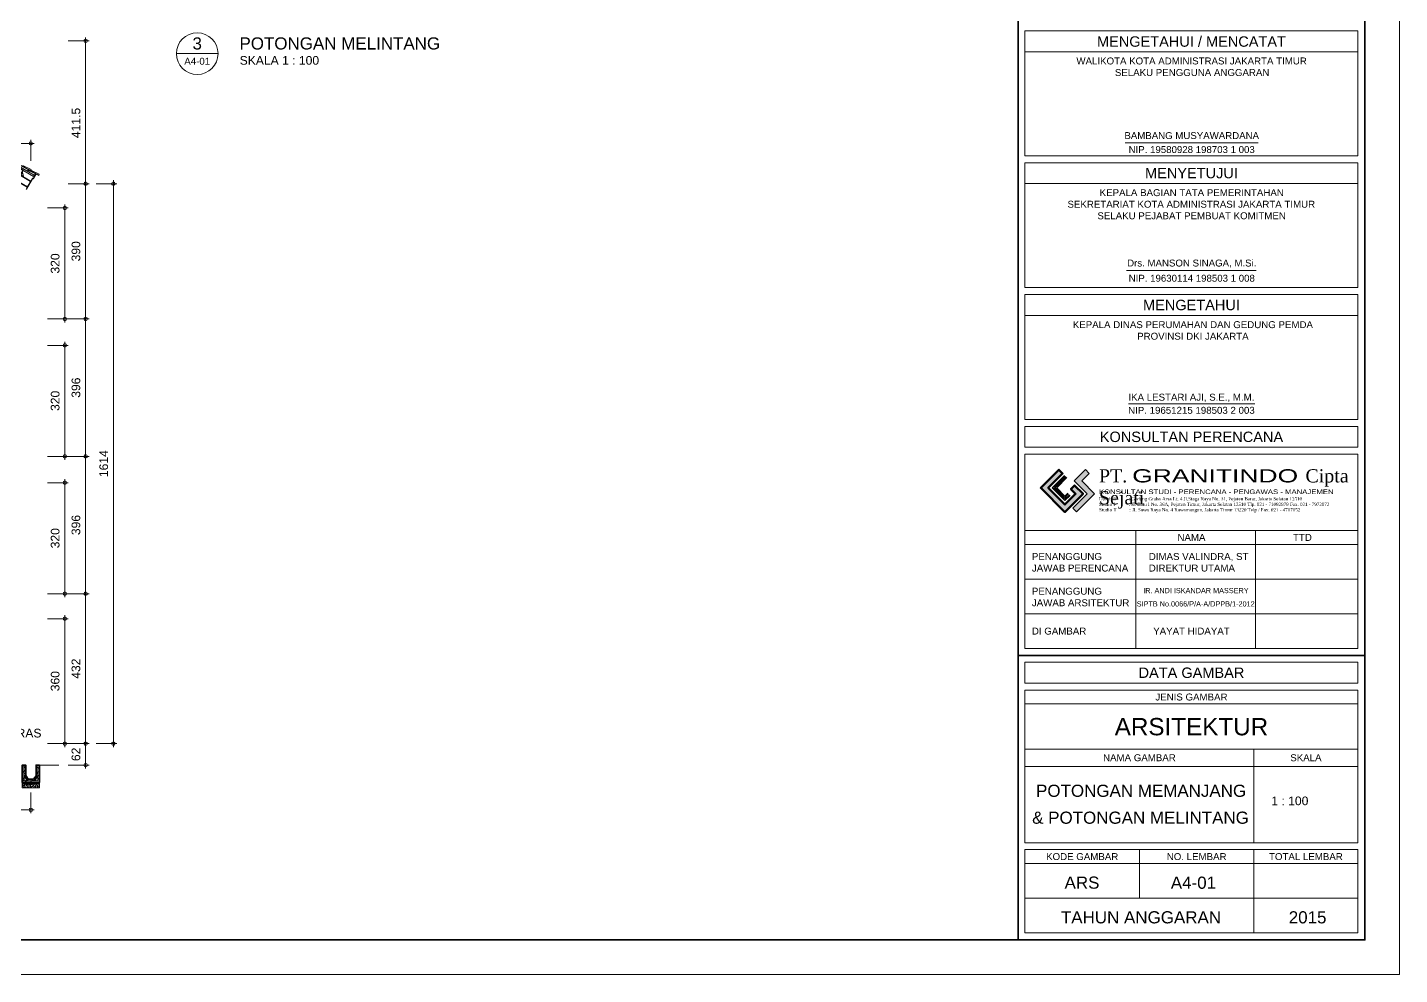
# Model space of a CAD drawing. Header units: millimetres. Extents: x -11 to 1625, y -267 to 180.
# Drawn here: x 1207.65 to 1247.21, y 118 to 145.3 of the extents above; entities that cross this region are included whole.
import ezdxf
from ezdxf.enums import TextEntityAlignment as Align

# ---------------------------------------------------------------- set-up
doc = ezdxf.new("R2010")
doc.units = ezdxf.units.MM
doc.layers.add('03-GRS', color=3, linetype='Continuous')
for name, color, linetype, lineweight in [('ars', 11, 'Continuous', 5), ('ARSIR BETON', 47, 'Continuous', 5), ('ARSIR WARNA', 43, 'Continuous', 0), ('atap', 7, 'Continuous', 20), ('balok', 111, 'Continuous', 35), ('bata', 5, 'Continuous', 25), ('GEN', 11, 'Continuous', 5), ('GRS KOP', 1, 'Continuous', 35), ('kap', 71, 'Continuous', 15), ('kop', 7, 'Continuous', 20), ('lan', 7, 'Continuous', 15), ('logo', 7, 'Continuous', 50), ('not', 7, 'Continuous', 20), ('tem', 5, 'Continuous', 20), ('u', 6, 'Continuous', 20)]:
    doc.layers.add(name, color=color, linetype=linetype, lineweight=lineweight)
doc.styles.add('BARU', font='complex.shx')
doc.styles.add('S', font='SIMPLEX', dxfattribs={"width": 1.1})
doc.styles.get("Standard").update_dxf_attribs({"font": 'ARIALUNI.TTF'})
doc.linetypes.add('BATTING', pattern='A,0.0001,-0.1,[134,ltypeshp.shx,S=0.1,R=0,X=-0.1,Y=0],-0.2,[134,ltypeshp.shx,S=0.1,R=180,X=0.1,Y=0],-0.1', length=0.4001)
doc.dimstyles.new('SK100', dxfattribs={"dimtxt": 0.25, "dimasz": 0.1, "dimexe": 0.1, "dimexo": 0, "dimgap": 0.15, "dimtad": 1, "dimdec": 0, "dimlfac": 100, "dimzin": 12, "dimdsep": 46, "dimtxsty": 'Standard', "dimblk": 'BULAT', "dimcen": 0.1, "dimclrd": 256, "dimclre": 256, "dimclrt": 256, "dimadec": 0, "dimazin": 3, "dimtfac": 1, "dimtdec": 0, "dimtofl": 0, "dimtmove": 0, "dimatfit": 3, "dimldrblk": 'BULAT', "dimfxl": 0, "dimtolj": 1, "dimtzin": 0, "dimlwd": -1, "dimlwe": -1, "dimarcsym": 0})

# ---------------------------------------------------------------- blocks, each defined once
blk = doc.blocks.new('PEIL')
blk.add_lwpolyline([(-0.188, 0.325), (0.188, 0.325), (0, 0)], close=True)
at = {"style": 'S', "width": 1.1, "flags": 4}
blk.add_attdef('CAT', (0.265, 0.036), '', height=0.2, dxfattribs=at)
blk = doc.blocks.new('BULAT')
for p, q in [((-1, 0), (1, 0)), ((0, -1), (0, 1))]:
    blk.add_line(p, q)
blk.add_circle((0, 0), 0.5)
blk = doc.blocks.new('*D1520')
at = {"layer": 'Defpoints', "color": 0, "ltscale": 0.15}
for p in [(1208.831, 128.977), (1208.831, 124.657), (1209.331, 124.657)]:
    blk.add_point(p, dxfattribs=at)
at = {"layer": 'u', "ltscale": 0.15}
for p, q in [((1208.831, 128.977), (1209.431, 128.977)), ((1209.331, 128.877), (1209.331, 124.757)), ((1208.831, 124.657), (1209.431, 124.657))]:
    blk.add_line(p, q, dxfattribs=at)
at = {"layer": 'u', "ltscale": 0.15, "xscale": 0.1, "yscale": 0.1, "zscale": 0.1}
for p, rotation in [((1209.331, 128.977), 90), ((1209.331, 124.657), 270)]:
    blk.add_blockref('BULAT', p, dxfattribs=dict(at, rotation=rotation))
at = {"layer": 'u', "ltscale": 0.15, "insert": (1209.053, 126.817), "char_height": 0.25, "attachment_point": 5, "rotation": 90}
blk.add_mtext('\\A1;432', dxfattribs=at)
blk = doc.blocks.new('*D1521')
at = {"layer": 'Defpoints', "color": 0, "ltscale": 0.15}
for p in [(1208.831, 132.937), (1208.831, 128.977), (1209.331, 128.977)]:
    blk.add_point(p, dxfattribs=at)
at = {"layer": 'u', "ltscale": 0.15}
for p, q in [((1208.831, 132.937), (1209.431, 132.937)), ((1209.331, 132.837), (1209.331, 129.077)), ((1208.831, 128.977), (1209.431, 128.977))]:
    blk.add_line(p, q, dxfattribs=at)
at = {"layer": 'u', "ltscale": 0.15, "xscale": 0.1, "yscale": 0.1, "zscale": 0.1}
for p, rotation in [((1209.331, 132.937), 90), ((1209.331, 128.977), 270)]:
    blk.add_blockref('BULAT', p, dxfattribs=dict(at, rotation=rotation))
at = {"layer": 'u', "ltscale": 0.15, "insert": (1209.053, 130.957), "char_height": 0.25, "attachment_point": 5, "rotation": 90}
blk.add_mtext('\\A1;396', dxfattribs=at)
blk = doc.blocks.new('*D1522')
at = {"layer": 'Defpoints', "color": 0, "ltscale": 0.15}
for p in [(1208.831, 136.897), (1208.831, 132.937), (1209.331, 132.937)]:
    blk.add_point(p, dxfattribs=at)
at = {"layer": 'u', "ltscale": 0.15}
for p, q in [((1208.831, 136.897), (1209.431, 136.897)), ((1209.331, 136.797), (1209.331, 133.037)), ((1208.831, 132.937), (1209.431, 132.937))]:
    blk.add_line(p, q, dxfattribs=at)
at = {"layer": 'u', "ltscale": 0.15, "xscale": 0.1, "yscale": 0.1, "zscale": 0.1}
for p, rotation in [((1209.331, 136.897), 90), ((1209.331, 132.937), 270)]:
    blk.add_blockref('BULAT', p, dxfattribs=dict(at, rotation=rotation))
at = {"layer": 'u', "ltscale": 0.15, "insert": (1209.053, 134.917), "char_height": 0.25, "attachment_point": 5, "rotation": 90}
blk.add_mtext('\\A1;396', dxfattribs=at)
blk = doc.blocks.new('*D1523')
at = {"layer": 'Defpoints', "color": 0, "ltscale": 0.15}
for p in [(1208.831, 140.797), (1208.831, 136.897), (1209.331, 136.897)]:
    blk.add_point(p, dxfattribs=at)
at = {"layer": 'u', "ltscale": 0.15}
for p, q in [((1208.831, 140.797), (1209.431, 140.797)), ((1209.331, 140.697), (1209.331, 136.997)), ((1208.831, 136.897), (1209.431, 136.897))]:
    blk.add_line(p, q, dxfattribs=at)
at = {"layer": 'u', "ltscale": 0.15, "xscale": 0.1, "yscale": 0.1, "zscale": 0.1}
for p, rotation in [((1209.331, 140.797), 90), ((1209.331, 136.897), 270)]:
    blk.add_blockref('BULAT', p, dxfattribs=dict(at, rotation=rotation))
at = {"layer": 'u', "ltscale": 0.15, "insert": (1209.053, 138.847), "char_height": 0.25, "attachment_point": 5, "rotation": 90}
blk.add_mtext('\\A1;390', dxfattribs=at)
blk = doc.blocks.new('*D1524')
at = {"layer": 'Defpoints', "color": 0, "ltscale": 0.15}
for p in [(1208.831, 144.912), (1208.831, 140.797), (1209.331, 140.797)]:
    blk.add_point(p, dxfattribs=at)
at = {"layer": 'u', "ltscale": 0.15}
for p, q in [((1208.831, 144.912), (1209.431, 144.912)), ((1209.331, 144.812), (1209.331, 140.897)), ((1208.831, 140.797), (1209.431, 140.797))]:
    blk.add_line(p, q, dxfattribs=at)
at = {"layer": 'u', "ltscale": 0.15, "xscale": 0.1, "yscale": 0.1, "zscale": 0.1}
for p, rotation in [((1209.331, 144.912), 90), ((1209.331, 140.797), 270)]:
    blk.add_blockref('BULAT', p, dxfattribs=dict(at, rotation=rotation))
at = {"layer": 'u', "ltscale": 0.15, "insert": (1209.053, 142.546), "char_height": 0.25, "attachment_point": 5, "rotation": 90}
blk.add_mtext('\\A1;411.5', dxfattribs=at)
blk = doc.blocks.new('*D1525')
at = {"layer": 'Defpoints', "color": 0, "ltscale": 0.15}
for p in [(1208.831, 124.657), (1208.831, 124.037), (1209.331, 124.037)]:
    blk.add_point(p, dxfattribs=at)
at = {"layer": 'u', "ltscale": 0.15}
for p, q in [((1208.831, 124.657), (1209.431, 124.657)), ((1209.331, 124.557), (1209.331, 124.137)), ((1208.831, 124.037), (1209.431, 124.037))]:
    blk.add_line(p, q, dxfattribs=at)
at = {"layer": 'u', "ltscale": 0.15, "xscale": 0.1, "yscale": 0.1, "zscale": 0.1}
for p, rotation in [((1209.331, 124.657), 90), ((1209.331, 124.037), 270)]:
    blk.add_blockref('BULAT', p, dxfattribs=dict(at, rotation=rotation))
at = {"layer": 'u', "ltscale": 0.15, "insert": (1209.053, 124.347), "char_height": 0.25, "attachment_point": 5, "rotation": 90}
blk.add_mtext('\\A1;62', dxfattribs=at)
blk = doc.blocks.new('*D1526')
at = {"layer": 'Defpoints', "color": 0, "ltscale": 0.15}
for p in [(1209.631, 140.797), (1209.631, 124.657), (1210.131, 124.657)]:
    blk.add_point(p, dxfattribs=at)
at = {"layer": 'u', "ltscale": 0.15}
for p, q in [((1209.631, 140.797), (1210.231, 140.797)), ((1210.131, 140.697), (1210.131, 124.757)), ((1209.631, 124.657), (1210.231, 124.657))]:
    blk.add_line(p, q, dxfattribs=at)
at = {"layer": 'u', "ltscale": 0.15, "xscale": 0.1, "yscale": 0.1, "zscale": 0.1}
for p, rotation in [((1210.131, 140.797), 90), ((1210.131, 124.657), 270)]:
    blk.add_blockref('BULAT', p, dxfattribs=dict(at, rotation=rotation))
at = {"layer": 'u', "ltscale": 0.15, "insert": (1209.853, 132.727), "char_height": 0.25, "attachment_point": 5, "rotation": 90}
blk.add_mtext('\\A1;1614', dxfattribs=at)
blk = doc.blocks.new('logo granitindo baru')
at = {"layer": 'logo'}
for points in [[(1.03, 1.463), (0.916, 1.574), (0.366, 1.024), (1.1, 0.289), (1.652, 0.843), (1.392, 1.098), (1.281, 0.987), (1.423, 0.84), (1.102, 0.519), (0.594, 1.025)], [(1.721, 1.576), (1.381, 1.236), (1.771, 0.842), (1.341, 0.407), (1.454, 0.294), (2.001, 0.844), (1.609, 1.237), (1.835, 1.464)]]:
    blk.add_hatch(color=8, dxfattribs=at).paths.add_polyline_path(points)
blk.add_lwpolyline([(1.03, 1.463), (0.916, 1.574), (0.366, 1.024), (1.1, 0.289), (1.652, 0.843), (1.392, 1.098), (1.281, 0.987), (1.423, 0.84), (1.102, 0.519), (0.594, 1.025), (1.03, 1.463), (0.916, 1.574)], dxfattribs=at)
at = {"layer": 'logo', "lineweight": 13}
for points in [[(1.089, 1.403), (0.713, 1.026), (1.101, 0.638), (1.258, 0.794)], [(1.112, 1.38), (0.759, 1.026), (1.101, 0.683), (1.235, 0.817)], [(1.134, 1.357), (0.803, 1.026), (1.101, 0.728), (1.213, 0.839)], [(1.157, 1.334), (0.85, 1.026), (1.101, 0.775), (1.189, 0.863)]]:
    blk.add_lwpolyline(points, dxfattribs=at)
at = {"layer": 'logo', "lineweight": 0}
blk.add_lwpolyline([(1.721, 1.576), (1.381, 1.236), (1.771, 0.842), (1.341, 0.407), (1.454, 0.294), (2.001, 0.844), (1.609, 1.237), (1.835, 1.464), (1.721, 1.576)], dxfattribs=at)
at = {"layer": 'logo', "insert": (2.134, 1.589), "char_height": 0.4, "width": 7.66452, "attachment_point": 1}
blk.add_mtext('{\\fTimes New Roman|b0|i0|c0|p18;PT. \\fCityBlueprint|b0|i0|c2|p2;\\W1.5;GRANITINDO \\fTimes New Roman|b0|i0|c0|p18;\\W1;Cipta Sejati}', dxfattribs=at)
at = {"layer": 'logo', "insert": (2.134, 0.975), "char_height": 0.1, "attachment_point": 1}
blk.add_mtext_dynamic_manual_height_columns('{\\f@Arial Unicode MS|b0|i0|c0|p34;\\H1.4x;\\W1.2;KONSULTAN STUDI - PERENCANA - PENGAWAS - MANAJEMEN\\fTimes New Roman|b0|i0|c0|p18;\\P\\pt0.9;\\H0.71429x;\\W1;Domisili ^I: Gedung Graha Arsa Lt. 4 Jl.Siaga Raya No. 31, Pejaten Barat, Jakarta Selatan 12510\\PStudio I ^I: Jl. Batu I No. 36A, Pejaten Timur, Jakarta Selatan 12510 Tlp. 021 - 71082879 Fax. 021 - 7972072\\PStudio II          : Jl. Sawo Raya No. 4 Rawamangun, Jakarta Timur 13220 Telp / Fax. 021 - 4717152}', width=9.56937, gutter_width=0, heights=[1.67], dxfattribs=at)
blk = doc.blocks.new('kop')
at = {"layer": 'GRS KOP'}
for p, q in [((73, 1), (73, 54)), ((83, 1), (83, 54)), ((73, 9.2), (83, 9.2))]:
    blk.add_line(p, q, dxfattribs=at)
blk.add_lwpolyline([(1, 54), (83, 54), (83, 1), (1, 1)], close=True, dxfattribs=at)
at = {"layer": 'kop', "color": 7}
for p in [(84, 55), (84, 55), (0, 0)]:
    blk.add_line(p, (84, 0), dxfattribs=at)
at = {"layer": 'kop'}
for p, q in [((73.2, 23.6), (73.2, 27.2)), ((82.8, 27.2), (73.2, 27.2)), ((82.8, 23.6), (82.8, 27.2)), ((82.8, 26.6), (73.2, 26.6)), ((76.089, 23.976), (79.928, 23.976)), ((82.8, 23.6), (73.2, 23.6)), ((73.2, 19.8), (73.2, 23.4)), ((82.8, 23.4), (73.2, 23.4)), ((82.8, 19.8), (82.8, 23.4)), ((82.8, 22.8), (73.2, 22.8)), ((76.127, 20.296), (79.863, 20.296)), ((82.8, 19.8), (73.2, 19.8)), ((73.2, 16), (73.2, 19.6)), ((82.8, 19.6), (73.2, 19.6)), ((82.8, 16), (82.8, 19.6)), ((82.8, 19), (73.2, 19)), ((82.8, 16), (73.2, 16)), ((73.2, 9.4), (73.2, 15)), ((82.8, 15), (73.2, 15)), ((82.8, 9.4), (82.8, 15)), ((82.8, 12.8), (73.2, 12.8)), ((76.4, 9.4), (76.4, 12.8)), ((79.842, 9.4), (79.842, 12.8)), ((82.8, 12.4), (73.2, 12.4)), ((73.2, 12.4), (73.2, 11.4)), ((82.8, 11.4), (73.2, 11.4)), ((82.8, 10.4), (73.2, 10.4)), ((82.8, 9.4), (73.2, 9.4)), ((73.2, 7.8), (82.8, 7.8)), ((73.2, 6.5), (82.8, 6.5)), ((79.8, 3.8), (79.8, 6.5)), ((73.2, 6), (82.8, 6)), ((76.5, 2.2), (76.5, 3.6)), ((79.8, 1.2), (79.8, 3.6)), ((73.2, 3.2), (82.8, 3.2)), ((73.2, 2.2), (82.8, 2.2))]:
    blk.add_line(p, q, dxfattribs=at)
blk.add_lwpolyline([(76.189, 16.449), (79.826, 16.449)], dxfattribs=at)
for points in [[(73.2, 15.2), (82.8, 15.2), (82.8, 15.8), (73.2, 15.8)], [(73.2, 8.4), (82.8, 8.4), (82.8, 9), (73.2, 9)], [(73.2, 3.8), (82.8, 3.8), (82.8, 8.2), (73.2, 8.2)], [(73.2, 1.2), (82.8, 1.2), (82.8, 3.6), (73.2, 3.6)]]:
    blk.add_lwpolyline(points, close=True, dxfattribs=at)
at = {"xscale": 0.9500000000000455, "yscale": 0.9500000000000455, "zscale": 0.9500000000000455}
blk.add_blockref('logo granitindo baru', (73.307, 13.056), dxfattribs=at)
at = {"layer": 'kop'}
for s, height, p in [('MENGETAHUI / MENCATAT', 0.3, (78, 26.9)), ('BAMBANG MUSYAWARDANA', 0.19926, (78.007, 24.183)), ('NIP. 19580928 198703 1 003', 0.19926, (78.007, 23.78)), ('MENYETUJUI', 0.3, (78, 23.1)), ('Drs. MANSON SINAGA, M.Si.', 0.19926, (78.009, 20.496)), ('NIP. 19630114 198503 1 008', 0.19926, (78.009, 20.071)), ('MENGETAHUI', 0.3, (78, 19.3)), ('IKA LESTARI AJI, S.E., M.M.', 0.2, (77.999, 16.625)), ('NIP. 19651215 198503 2 003', 0.2, (77.999, 16.264)), ('KONSULTAN PERENCANA', 0.3, (78, 15.5)), ('NAMA', 0.2, (78, 12.6)), ('TTD', 0.2, (81.2, 12.6)), ('DATA GAMBAR', 0.3, (78, 8.7)), ('JENIS GAMBAR', 0.2, (78, 8)), ('ARSITEKTUR', 0.5, (78, 7.146)), ('NAMA GAMBAR', 0.2, (76.5, 6.25)), ('SKALA', 0.2, (81.3, 6.25)), ('KODE GAMBAR', 0.2, (74.85, 3.4)), ('NO. LEMBAR', 0.2, (78.15, 3.4)), ('TOTAL LEMBAR', 0.2, (81.3, 3.4)), ('ARS', 0.35, (74.844, 2.65)), ('TAHUN ANGGARAN', 0.35, (76.545, 1.65)), ('2015', 0.35, (81.349, 1.65))]:
    blk.add_text(s, height=height, dxfattribs=at).set_placement(p, align=Align.MIDDLE)
blk.add_text('SIPTB No.0066/P/A-A/DPPB/1-2012', height=0.15, dxfattribs=at).set_placement((78.122, 10.609), align=Align.CENTER)
at = {"layer": 'kop', "char_height": 0.2, "attachment_point": 1, "style": 'BARU'}
for s, width, insert in [('\\pi0.65609;{\\fArial|b0|i0|c0|p34;WALIKOTA KOTA ADMINISTRASI JAKARTA TIMUR\\P\\pi1.7645;SELAKU PENGGUNA ANGGARAN}', 7.94943, (74.027, 26.434)), ('\\pi1.5072;{\\fArial|b0|i0|c0|p34;KEPALA BAGIAN TATA PEMERINTAHAN\\P\\pi0.57794;SEKRETARIAT KOTA ADMINISTRASI JAKARTA TIMUR\\P\\pi1.4412;SELAKU PEJABAT PEMBUAT KOMITMEN}', 8.28085, (73.847, 22.638)), ('\\pi1.1521;{\\fArial|b0|i0|c0|p34;KEPALA DINAS PERUMAHAN DAN GEDUNG PEMDA\\P\\pi3.0079;PROVINSI DKI JAKARTA}', 9.20836, (73.427, 18.833))]:
    blk.add_mtext_dynamic_manual_height_columns(s, width=width, gutter_width=1.5, heights=[0], dxfattribs=dict(at, insert=insert))
at = {"layer": 'kop', "attachment_point": 1}
for s, insert, char_height, width in [('PENANGGUNG\\PJAWAB PERENCANA', (73.4, 12.15), 0.2, 8.33062), ('DIMAS VALINDRA, ST\\PDIREKTUR UTAMA', (76.77, 12.15), 0.2, 8.16499), ('PENANGGUNG\\PJAWAB ARSITEKTUR', (73.4, 11.15), 0.2, 8.79211), ('IR. ANDI ISKANDAR MASSERY', (76.609, 11.143), 0.15, 4.04264), ('DI GAMBAR', (73.4, 10), 0.2, 7.59768)]:
    blk.add_mtext(s, dxfattribs=dict(at, insert=insert, char_height=char_height, width=width))
at = {"layer": 'kop', "style": 'BARU', "flags": 4}
for p, height in [((73.8, 5.4), 0.35), ((80.303, 5.382), 0.25), ((73.8, 4.9), 0.35), ((80.303, 4.882), 0.25), ((73.8, 4.4), 0.35), ((80.303, 4.382), 0.25)]:
    blk.add_attdef('-', p, '', height=height, dxfattribs=at)
at = {"layer": 'kop', "flags": 4}
for tag, p in [('AR-00', (78.057, 2.648)), ('00', (81.238, 2.647))]:
    blk.add_attdef(tag, text='', height=0.35, dxfattribs=at).set_placement(p, align=Align.MIDDLE)
blk = doc.blocks.new('Ndtpd')
blk.add_line((0.747, 0), (-0.747, 0))
blk.add_circle((0, 0), 0.747)
at = {"flags": 4}
for tag, height, p in [('NO', 0.5, (0, 0.148)), ('NOLBR', 0.3, (0, -0.398))]:
    blk.add_attdef(tag, text='', height=height, dxfattribs=at).set_placement(p, align=Align.CENTER)
for tag, p, height in [('NDTPD', (1.516, 0.148), 0.5), ('SKALA', (1.523, -0.398), 0.3)]:
    blk.add_attdef(tag, p, '', height=height, dxfattribs=at)
blk = doc.blocks.new('*D1491')
at = {"layer": 'Defpoints', "color": 0, "ltscale": 0.15}
for p in [(1206.252, 123.249), (1207.752, 123.249), (1207.752, 122.749)]:
    blk.add_point(p, dxfattribs=at)
at = {"layer": 'u', "ltscale": 0.15}
for p, q in [((1206.252, 123.249), (1206.252, 122.649)), ((1207.752, 123.249), (1207.752, 122.649)), ((1206.352, 122.749), (1207.652, 122.749))]:
    blk.add_line(p, q, dxfattribs=at)
at = {"layer": 'u', "ltscale": 0.15, "xscale": 0.1, "yscale": 0.1, "zscale": 0.1, "rotation": 180}
blk.add_blockref('BULAT', (1206.252, 122.749), dxfattribs=at)
at = {"layer": 'u', "ltscale": 0.15, "xscale": 0.1, "yscale": 0.1, "zscale": 0.1}
blk.add_blockref('BULAT', (1207.752, 122.749), dxfattribs=at)
at = {"layer": 'u', "ltscale": 0.15, "insert": (1207.002, 123.027), "char_height": 0.25, "attachment_point": 5}
blk.add_mtext('\\A1;150', dxfattribs=at)
blk = doc.blocks.new('*D1467')
at = {"layer": 'Defpoints', "color": 0, "ltscale": 0.15}
for p in [(1208.231, 128.257), (1208.231, 124.657), (1208.731, 124.657)]:
    blk.add_point(p, dxfattribs=at)
at = {"layer": 'u', "ltscale": 0.15}
for p, q in [((1208.231, 128.257), (1208.831, 128.257)), ((1208.731, 128.157), (1208.731, 124.757)), ((1208.231, 124.657), (1208.831, 124.657))]:
    blk.add_line(p, q, dxfattribs=at)
at = {"layer": 'u', "ltscale": 0.15, "xscale": 0.1, "yscale": 0.1, "zscale": 0.1}
for p, rotation in [((1208.731, 128.257), 90), ((1208.731, 124.657), 270)]:
    blk.add_blockref('BULAT', p, dxfattribs=dict(at, rotation=rotation))
at = {"layer": 'u', "ltscale": 0.15, "insert": (1208.453, 126.457), "char_height": 0.25, "attachment_point": 5, "rotation": 90}
blk.add_mtext('\\A1;360', dxfattribs=at)
blk = doc.blocks.new('*D1468')
at = {"layer": 'Defpoints', "color": 0, "ltscale": 0.15}
for p in [(1208.231, 132.177), (1208.231, 128.977), (1208.731, 128.977)]:
    blk.add_point(p, dxfattribs=at)
at = {"layer": 'u', "ltscale": 0.15}
for p, q in [((1208.231, 132.177), (1208.831, 132.177)), ((1208.731, 132.077), (1208.731, 129.077)), ((1208.231, 128.977), (1208.831, 128.977))]:
    blk.add_line(p, q, dxfattribs=at)
at = {"layer": 'u', "ltscale": 0.15, "xscale": 0.1, "yscale": 0.1, "zscale": 0.1}
for p, rotation in [((1208.731, 132.177), 90), ((1208.731, 128.977), 270)]:
    blk.add_blockref('BULAT', p, dxfattribs=dict(at, rotation=rotation))
at = {"layer": 'u', "ltscale": 0.15, "insert": (1208.453, 130.577), "char_height": 0.25, "attachment_point": 5, "rotation": 90}
blk.add_mtext('\\A1;320', dxfattribs=at)
blk = doc.blocks.new('*D1469')
at = {"layer": 'Defpoints', "color": 0, "ltscale": 0.15}
for p in [(1208.231, 136.137), (1208.231, 132.937), (1208.731, 132.937)]:
    blk.add_point(p, dxfattribs=at)
at = {"layer": 'u', "ltscale": 0.15}
for p, q in [((1208.231, 136.137), (1208.831, 136.137)), ((1208.731, 136.037), (1208.731, 133.037)), ((1208.231, 132.937), (1208.831, 132.937))]:
    blk.add_line(p, q, dxfattribs=at)
at = {"layer": 'u', "ltscale": 0.15, "xscale": 0.1, "yscale": 0.1, "zscale": 0.1}
for p, rotation in [((1208.731, 136.137), 90), ((1208.731, 132.937), 270)]:
    blk.add_blockref('BULAT', p, dxfattribs=dict(at, rotation=rotation))
at = {"layer": 'u', "ltscale": 0.15, "insert": (1208.453, 134.537), "char_height": 0.25, "attachment_point": 5, "rotation": 90}
blk.add_mtext('\\A1;320', dxfattribs=at)
blk = doc.blocks.new('*D1470')
at = {"layer": 'Defpoints', "color": 0, "ltscale": 0.15}
for p in [(1208.231, 140.097), (1208.231, 136.897), (1208.731, 136.897)]:
    blk.add_point(p, dxfattribs=at)
at = {"layer": 'u', "ltscale": 0.15}
for p, q in [((1208.231, 140.097), (1208.831, 140.097)), ((1208.731, 139.997), (1208.731, 136.997)), ((1208.231, 136.897), (1208.831, 136.897))]:
    blk.add_line(p, q, dxfattribs=at)
at = {"layer": 'u', "ltscale": 0.15, "xscale": 0.1, "yscale": 0.1, "zscale": 0.1}
for p, rotation in [((1208.731, 140.097), 90), ((1208.731, 136.897), 270)]:
    blk.add_blockref('BULAT', p, dxfattribs=dict(at, rotation=rotation))
at = {"layer": 'u', "ltscale": 0.15, "insert": (1208.453, 138.497), "char_height": 0.25, "attachment_point": 5, "rotation": 90}
blk.add_mtext('\\A1;320', dxfattribs=at)
blk = doc.blocks.new('uditch30')
at = {"layer": 'ARSIR BETON'}
h = blk.add_hatch(dxfattribs=at)
h.set_pattern_fill('AR-CONC', color=256, scale=0.00125, style=0)
h.set_pattern_definition([(50, (-125.69034, -36.08426), (0.22772344, -0.0199232), [0.02381173, -0.261929]), (355, (-125.69034, -36.08426), (-0.0440521, 0.23881305), [0.0190494, -0.2095432]), (100.451, (-125.67136, -36.08592), (0.18367216, 0.21888875), [0.02023684, -0.22260527]), (46.1842, (-125.69034, -36.02076), (0.3388378, -0.0525512), [0.0357176, -0.3928935]), (96.6356, (-125.6621, -36.02514), (0.2967457, 0.3092719), [0.0303553, -0.3339079]), (351.184, (-125.69034, -36.02076), (0.2967461, 0.3092714), [0.0285741, -0.3143148]), (21, (-125.6586, -36.03663), (0.18951245, -0.12782775), [0.02381173, -0.261929]), (326, (-125.6586, -36.03663), (0.07725003, 0.2302275), [0.0190494, -0.2095432]), (71.4514, (-125.6428, -36.04729), (0.26676195, 0.10240025), [0.02023684, -0.22260527]), (37.5, (-125.69034, -36.08426), (0.00386063, 0.105690367), [0, -0.20700328, 0, -0.2127181, 0, -0.21033692]), (7.5, (-125.69034, -36.08426), (0.08352187, 0.12522165), [0, -0.12128106, 0, -0.20224093, 0, -0.08016615]), (327.5, (-125.76114, -36.08426), (0.16948274, -0.0071607), [0, -0.07937242, 0, -0.24764196, 0, -0.32860183]), (317.5, (-125.79289, -36.08426), (0.18515547, 0.03178208), [0, -0.10318415, 0, -0.16445966, 0, -0.23335492])])
h.paths.add_polyline_path([(0.15, 0.5), (0.25, 0.5), (0.25, 0.15), (-0.25, 0.15), (-0.25, 0.65), (-0.15, 0.65), (-0.15, 0.35), (-0.075, 0.25), (0.075, 0.25), (0.149, 0.343), (0.149, 0.392), (0.15, 0.393)])
h.paths.add_polyline_path([(0.25, 0.54), (0.15, 0.54), (0.15, 0.65), (0.2, 0.65), (0.25, 0.65)])
h = blk.add_hatch(dxfattribs=at)
h.set_pattern_fill('AR-SAND', color=256, scale=0.000999968, style=0)
h.set_pattern_definition([(37.5, (119.454956, -26.241597), (-0.001599979, 0.048939735), [0, -0.038606747, 0, -0.043178598, 0, -0.04127366]), (7.5, (119.454956, -26.2416), (0.04495087, 0.071680183), [0, -0.020827324, 0, -0.03479687, 0, -0.013334567]), (327.5, (119.423715, -26.241597), (0.079096669, 0.000143714), [0, -0.012699588, 0, -0.045718516, 0, -0.059688062]), (317.5, (119.423715, -26.2416), (0.076353166, 0.02229221), [0, -0.006349794, 0, -0.029971027, 0, -0.034288887])])
h.paths.add_polyline_path([(-0.25, 0), (0.25, 0), (0.25, 0.1), (-0.25, 0.1)])
for p, q in [((0.25, 0.1), (-0.25, 0.1)), ((0.25, 0), (-0.25, 0))]:
    blk.add_line(p, q)
at = {"layer": 'ars'}
for points in [[(-0.25, 0.15), (0.25, 0.15), (0.25, 0.1), (-0.25, 0.1)], [(-0.25, 0), (0.25, 0), (0.25, 0.1), (-0.25, 0.1)]]:
    blk.add_lwpolyline(points, close=True, dxfattribs=at)
at = {"layer": 'ARSIR WARNA', "linetype": 'BATTING', "ltscale": 0.06}
blk.add_lwpolyline([(0.25, 0.125), (-0.25, 0.125)], dxfattribs=at)
at = {"layer": 'balok', "ltscale": 0.01}
blk.add_lwpolyline([(0.25, 0.65), (0.15, 0.65), (0.15, 0.343), (0.075, 0.25), (-0.075, 0.25), (-0.15, 0.35), (-0.15, 0.65), (-0.25, 0.65), (-0.25, 0.15), (0.25, 0.15)], close=True, dxfattribs=at)
blk.add_lwpolyline([(0.25, 0.54), (0.25, 0.6)], dxfattribs=at)
at = {"layer": 'bata', "lineweight": 9}
for p, q in [((-0.202, 0.627), (-0.202, 0.197)), ((-0.197, 0.611), (-0.197, 0.202)), ((0.2, 0.202), (0.2, 0.586)), ((0.205, 0.197), (0.205, 0.604)), ((-0.202, 0.197), (0.205, 0.197)), ((-0.197, 0.202), (0.2, 0.202))]:
    blk.add_line(p, q, dxfattribs=at)
at = {"layer": 'bata'}
for p, q in [((-0.181, 0.587), (-0.177, 0.59)), ((-0.197, 0.336), (-0.091, 0.202)), ((-0.197, 0.323), (-0.101, 0.202)), ((0.091, 0.202), (0.2, 0.338)), ((0.101, 0.202), (0.2, 0.326))]:
    blk.add_line(p, q, dxfattribs=at)
for points in [[(-0.177, 0.59), (-0.202, 0.627)], [(-0.177, 0.59), (-0.181, 0.587), (-0.197, 0.611)]]:
    blk.add_lwpolyline(points, dxfattribs=at)
at = {"layer": 'bata', "lineweight": 9}
blk.add_lwpolyline([(0.2, 0.586), (0.193, 0.575), (0.189, 0.578), (0.205, 0.604)], dxfattribs=at)
at = {"layer": 'bata'}
for centre in [(-0.197, 0.475), (-0.197, 0.475), (-0.195, 0.475), (-0.195, 0.601), (0.197, 0.576), (0.197, 0.475), (0.197, 0.475), (-0.196, 0.275), (-0.195, 0.205), (0.196, 0.275), (0.197, 0.205)]:
    blk.add_circle(centre, 0.00268, dxfattribs=at)
at = {"layer": 'lan'}
for p, q in [((-0.15, 0.65), (-0.15, 0.55)), ((-0.15, 0.65), (-0.15, 0.55)), ((-0.15, 0.65), (-0.15, 0.55)), ((0.15, 0.65), (0.15, 0.55)), ((0.25, 0.65), (0.25, 0.586)), ((0.25, 0.65), (0.25, 0.586))]:
    blk.add_line(p, q, dxfattribs=at)
at = {"layer": 'tem'}
for p, q in [((-0.25, 0.65), (-0.25, 0.25)), ((-0.25, 0.55), (-0.25, 0.25)), ((-0.25, 0.55), (-0.25, 0.25)), ((-0.25, 0.55), (-0.25, 0.25)), ((-0.25, 0.55), (-0.25, 0.25)), ((0.25, 0.65), (0.25, 0.25)), ((0.25, 0.65), (0.25, 0.25)), ((0.25, 0.65), (0.25, 0.25)), ((0.25, 0.65), (0.25, 0.25)), ((0.25, 0.65), (0.25, 0.25)), ((0.25, 0.55), (0.25, 0.25))]:
    blk.add_line(p, q, dxfattribs=at)
blk = doc.blocks.new('*D3231')
at = {"layer": 'Defpoints', "color": 0, "ltscale": 0.15}
for p in [(1206.249, 141.957), (1206.249, 141.457), (1207.749, 141.457)]:
    blk.add_point(p, dxfattribs=at)
at = {"layer": 'u', "ltscale": 0.15}
for p, q in [((1206.249, 141.457), (1206.249, 142.057)), ((1207.749, 141.457), (1207.749, 142.057)), ((1207.649, 141.957), (1206.349, 141.957))]:
    blk.add_line(p, q, dxfattribs=at)
at = {"layer": 'u', "ltscale": 0.15, "xscale": 0.1, "yscale": 0.1, "zscale": 0.1, "rotation": 180}
blk.add_blockref('BULAT', (1206.249, 141.957), dxfattribs=at)
at = {"layer": 'u', "ltscale": 0.15, "xscale": 0.1, "yscale": 0.1, "zscale": 0.1}
blk.add_blockref('BULAT', (1207.749, 141.957), dxfattribs=at)
at = {"layer": 'u', "ltscale": 0.15, "insert": (1206.999, 142.234), "char_height": 0.25, "attachment_point": 5}
blk.add_mtext('\\A1;150', dxfattribs=at)
blk = doc.blocks.new('A$C58C93239')
at = {"layer": '03-GRS'}
for p, q in [((-662, 1348), (-12, 1721)), ((-662, 1348), (-12, 1721)), ((83, 46), (-662, 1348)), ((83, 46), (-662, 1348)), ((-619, 1336), (-23, 1677)), ((-619, 1336), (-23, 1677)), ((94, 90), (-619, 1336)), ((94, 90), (-619, 1336)), ((-444, 805), (-374, 845)), ((-444, 805), (-374, 845)), ((3, 24), (-444, 805)), ((3, 24), (-444, 805)), ((-267, 399), (-74, 510)), ((-267, 399), (-74, 510)), ((60, 1531), (-23, 1677)), ((60, 1531), (-23, 1677)), ((88, 1547), (-12, 1721)), ((88, 1547), (-12, 1721)), ((60, 1531), (88, 1547)), ((60, 1531), (88, 1547)), ((83, 46), (734, 419)), ((83, 46), (734, 419)), ((122, -23), (83, 46)), ((122, -23), (83, 46)), ((94, 90), (690, 431)), ((94, 90), (690, 431)), ((606, 577), (634, 593)), ((606, 577), (634, 593)), ((690, 431), (606, 577)), ((690, 431), (606, 577)), ((734, 419), (634, 593)), ((734, 419), (634, 593)), ((-785, -450), (-4, -3)), ((-785, -450), (-4, -3)), ((-746, -520), (-785, -450)), ((-746, -520), (-785, -450)), ((-746, -520), (122, -23)), ((-746, -520), (122, -23))]:
    blk.add_line(p, q, dxfattribs=at)
blk.add_ellipse((-14, 14), major_axis=(-14.1, 14.1), ratio=1, start_param=2.8759802, end_param=4.4467765, dxfattribs=at)
blk.add_ellipse((-14, 14), major_axis=(-14.1, 14.1), ratio=1, start_param=2.8759802, end_param=4.4467765, dxfattribs=at)
at = {"layer": 'atap', "color": 2}
for p, q in [((-444, 805), (-785, -450)), ((-327, 503), (-133, 614)), ((-327, 503), (-267, 399)), ((-267, 399), (-74, 510)), ((-208, 295), (-14, 406)), ((-208, 295), (-14, 406)), ((-208, 295), (-148, 191)), ((-148, 191), (46, 302)), ((-133, 614), (-74, 510)), ((-14, 406), (46, 302))]:
    blk.add_line(p, q, dxfattribs=at)
blk = doc.blocks.new('GORDING 150')
at = {"layer": 'balok', "color": 1, "ltscale": 0.5, "xscale": 0.09999999997671699, "yscale": 0.09999999997671699, "zscale": 0.09999999997671699}
blk.add_blockref('A$C58C93239', (13, -48), dxfattribs=at)
blk = doc.blocks.new('atap j1')
h = blk.add_hatch()
h.set_pattern_fill('ANSI31', color=256, scale=0.1, style=0)
h.set_pattern_definition([(45, (-495.2252, 73.101791), (-0.00883883476, 0.00883883476), [])])
h.paths.add_polyline_path([(0.094, 0.03), (-0.094, 0.03), (-0.094, 0), (0.094, 0)])
h.paths.add_polyline_path([(-0.15, 0.03), (-0.15, 0), (-0.106, 0), (-0.106, 0.03)])
h.paths.add_polyline_path([(0.15, 0), (0.15, 0.03), (0.106, 0.03), (0.106, 0)])
at = {"ltscale": 0.01}
h = blk.add_hatch(dxfattribs=at)
h.set_pattern_fill('ANSI37,_O', color=256, scale=0.005)
h.set_pattern_definition([(45, (-2086.444063, -373.029129), (-0.01122532015, 0.01122532015), []), (135, (-2086.444063, -373.029129), (-0.01122532015, -0.01122532015), [])])
h.paths.add_polyline_path([(-0.15, -0.55), (0.15, -0.55), (0.15, 0), (-0.15, 0)])
at = {"ltscale": 10}
for p, q in [((5.375, 4.095), (-1.5, 0.072)), ((5.375, 4.085), (0.125, 1.013)), ((5.375, 3.536), (5.375, 4.115)), ((5.625, 4.115), (5.375, 4.115)), ((5.375, 3.536), (5.375, 4.115)), ((5.375, 4.115), (5.625, 4.115)), ((5.384, 3.536), (5.384, 4.115)), ((5.384, 3.536), (5.384, 4.115)), ((5.616, 3.536), (5.616, 4.115)), ((5.616, 3.536), (5.616, 4.115)), ((5.625, 3.536), (5.625, 4.115)), ((5.625, 3.536), (5.625, 4.115)), ((5.375, 3.816), (0.125, 0.744)), ((5.375, 3.806), (0.125, 0.733)), ((5.374, 3.565), (4.893, 3.524)), ((5.375, 3.556), (4.875, 3.513)), ((5.625, 3.536), (5.375, 3.536)), ((5.375, 3.536), (5.625, 3.536)), ((-0.125, 0.868), (-1.496, 0.065)), ((-0.125, 0.05), (-0.125, 0.877)), ((-0.11, 0.05), (-0.11, 0.886)), ((0.11, 0.05), (0.11, 1.014)), ((0.125, 0.483), (0.625, 1.026)), ((0.125, 0.05), (0.125, 1.023)), ((0.125, 0.497), (0.598, 1.011)), ((-0.125, 0.654), (-1.403, -0.094)), ((-0.125, 0.645), (-1.399, -0.1)), ((-0.125, 0.445), (-0.525, 0.411)), ((-0.125, 0.453), (-0.509, 0.42)), ((-1.5, 0.072), (-1.399, -0.1))]:
    blk.add_line(p, q, dxfattribs=at)
at = {"ltscale": 5}
for p, q in [((4.874, 3.523), (4.757, 3.723)), ((4.881, 3.527), (4.764, 3.727)), ((0.603, 1.024), (0.486, 1.224)), ((0.61, 1.028), (0.493, 1.228)), ((-0.528, 0.419), (-0.621, 0.577)), ((-0.521, 0.423), (-0.614, 0.582))]:
    blk.add_line(p, q, dxfattribs=at)
for p, q in [((0.15, 0.05), (-0.15, 0.05)), ((-0.15, 0.03), (-0.15, 0.05)), ((0.15, 0.03), (-0.15, 0.03)), ((0.15, 0), (-0.15, 0)), ((-0.056, 0.078), (-0.068, 0.077)), ((-0.057, 0.077), (-0.068, 0.076)), ((-0.056, 0.076), (-0.068, 0.075)), ((-0.057, 0.075), (-0.068, 0.074)), ((-0.068, 0.073), (-0.057, 0.074)), ((-0.068, 0.074), (-0.056, 0.074)), ((-0.068, 0.072), (-0.056, 0.073)), ((-0.068, 0.071), (-0.057, 0.072)), ((-0.068, 0.071), (-0.056, 0.071)), ((-0.068, 0.069), (-0.056, 0.07)), ((-0.068, 0.07), (-0.057, 0.07)), ((-0.068, 0.068), (-0.057, 0.069)), ((-0.068, 0.067), (-0.056, 0.068)), ((-0.068, 0.067), (-0.057, 0.067)), ((-0.068, 0.065), (-0.057, 0.066)), ((-0.068, 0.066), (-0.056, 0.066)), ((-0.068, 0.064), (-0.056, 0.065)), ((-0.068, 0.063), (-0.057, 0.064)), ((-0.068, 0.063), (-0.056, 0.063)), ((-0.068, 0.061), (-0.056, 0.062)), ((-0.068, 0.062), (-0.057, 0.062)), ((-0.068, 0.06), (-0.057, 0.061)), ((-0.068, 0.059), (-0.056, 0.06)), ((-0.068, 0.059), (-0.057, 0.059)), ((-0.068, 0.058), (-0.056, 0.058)), ((0.081, 0.078), (0.069, 0.077)), ((0.081, 0.076), (0.069, 0.075)), ((0.069, 0.074), (0.081, 0.074)), ((0.069, 0.072), (0.081, 0.073)), ((0.069, 0.071), (0.081, 0.071)), ((0.069, 0.069), (0.081, 0.07)), ((0.069, 0.067), (0.081, 0.068)), ((0.069, 0.066), (0.081, 0.066)), ((0.069, 0.064), (0.081, 0.065)), ((0.069, 0.063), (0.081, 0.063)), ((0.069, 0.061), (0.081, 0.062)), ((0.069, 0.059), (0.081, 0.06)), ((0.069, 0.058), (0.081, 0.058)), ((0.08, 0.077), (0.07, 0.076)), ((0.08, 0.075), (0.07, 0.074)), ((0.07, 0.073), (0.08, 0.074)), ((0.07, 0.071), (0.08, 0.072)), ((0.07, 0.07), (0.08, 0.07)), ((0.07, 0.068), (0.08, 0.069)), ((0.07, 0.067), (0.08, 0.067)), ((0.07, 0.065), (0.08, 0.066)), ((0.07, 0.063), (0.08, 0.064)), ((0.07, 0.062), (0.08, 0.062)), ((0.07, 0.06), (0.08, 0.061)), ((0.07, 0.059), (0.08, 0.059)), ((0.15, 0.03), (0.15, 0.05))]:
    blk.add_line(p, q)
at = {"color": 8}
for p, q in [((-0.15, 0.03), (-0.15, 0)), ((0.15, 0.03), (0.15, 0))]:
    blk.add_line(p, q, dxfattribs=at)
at = {"color": 0, "linetype": 'Continuous'}
for p, q in [((0.005, 0.15), (-0.005, 0.15)), ((-0.005, 0.05), (-0.005, 0.15)), ((0.005, 0.05), (0.005, 0.15))]:
    blk.add_line(p, q, dxfattribs=at)
for points in [[(-0.15, -0.55), (0.15, -0.55), (0.15, 0), (-0.15, 0)], [(-0.076, 0.05), (-0.076, 0.052), (-0.048, 0.052), (-0.048, 0.05)], [(-0.067, 0.057), (-0.071, 0.058), (-0.072, 0.057), (-0.072, 0.052), (-0.071, 0.052), (-0.067, 0.052)], [(-0.072, 0.058), (-0.072, 0.052), (-0.052, 0.052), (-0.052, 0.058)], [(-0.06, 0.058), (-0.062, 0.058), (-0.065, 0.058), (-0.067, 0.057), (-0.067, 0.052), (-0.065, 0.052), (-0.062, 0.052), (-0.06, 0.052), (-0.057, 0.052), (-0.057, 0.057)], [(-0.057, 0.057), (-0.054, 0.058), (-0.052, 0.057), (-0.052, 0.052), (-0.054, 0.052), (-0.057, 0.052)], [(0.061, 0.05), (0.061, 0.052), (0.089, 0.052), (0.089, 0.05)], [(0.07, 0.057), (0.066, 0.058), (0.065, 0.057), (0.065, 0.052), (0.066, 0.052), (0.07, 0.052)], [(0.085, 0.058), (0.085, 0.052), (0.065, 0.052), (0.065, 0.058)], [(0.073, 0.058), (0.075, 0.058), (0.078, 0.058), (0.08, 0.057), (0.08, 0.052), (0.078, 0.052), (0.075, 0.052), (0.073, 0.052), (0.07, 0.052), (0.07, 0.057)], [(0.08, 0.057), (0.084, 0.058), (0.085, 0.057), (0.085, 0.052), (0.084, 0.052), (0.08, 0.052)]]:
    blk.add_lwpolyline(points, close=True)
for points in [[(-0.057, 0.058), (-0.056, 0.058), (-0.057, 0.059), (-0.056, 0.06), (-0.057, 0.061), (-0.056, 0.062), (-0.057, 0.062), (-0.056, 0.063), (-0.057, 0.064), (-0.056, 0.065), (-0.057, 0.066), (-0.056, 0.066), (-0.057, 0.067), (-0.056, 0.068), (-0.057, 0.069), (-0.056, 0.07), (-0.057, 0.07), (-0.056, 0.071), (-0.057, 0.072), (-0.056, 0.073), (-0.057, 0.074), (-0.056, 0.074), (-0.057, 0.075), (-0.056, 0.076), (-0.057, 0.077), (-0.056, 0.078), (-0.068, 0.078), (-0.068, 0.077), (-0.068, 0.076), (-0.068, 0.075), (-0.068, 0.074), (-0.068, 0.074), (-0.068, 0.073), (-0.068, 0.072), (-0.068, 0.071), (-0.068, 0.071), (-0.068, 0.07), (-0.068, 0.069), (-0.068, 0.068), (-0.068, 0.067), (-0.068, 0.067), (-0.068, 0.066), (-0.068, 0.065), (-0.068, 0.064), (-0.068, 0.063), (-0.068, 0.063), (-0.068, 0.062), (-0.068, 0.061), (-0.068, 0.06), (-0.068, 0.059), (-0.068, 0.059), (-0.068, 0.058), (-0.068, 0.058)], [(-0.068, 0.058), (-0.068, -0.485)], [(-0.056, 0.05), (-0.056, 0.058)], [(-0.056, -0.485), (-0.056, 0.03)], [(0.08, 0.058), (0.081, 0.058), (0.08, 0.059), (0.081, 0.06), (0.08, 0.061), (0.081, 0.062), (0.08, 0.062), (0.081, 0.063), (0.08, 0.064), (0.081, 0.065), (0.08, 0.066), (0.081, 0.066), (0.08, 0.067), (0.081, 0.068), (0.08, 0.069), (0.081, 0.07), (0.08, 0.07), (0.081, 0.071), (0.08, 0.072), (0.081, 0.073), (0.08, 0.074), (0.081, 0.074), (0.08, 0.075), (0.081, 0.076), (0.08, 0.077), (0.081, 0.078), (0.07, 0.078), (0.069, 0.077), (0.07, 0.076), (0.069, 0.075), (0.07, 0.074), (0.069, 0.074), (0.07, 0.073), (0.069, 0.072), (0.07, 0.071), (0.069, 0.071), (0.07, 0.07), (0.069, 0.069), (0.07, 0.068), (0.069, 0.067), (0.07, 0.067), (0.069, 0.066), (0.07, 0.065), (0.069, 0.064), (0.07, 0.063), (0.069, 0.063), (0.07, 0.062), (0.069, 0.061), (0.07, 0.06), (0.069, 0.059), (0.07, 0.059), (0.069, 0.058), (0.069, 0.058)], [(0.069, 0.05), (0.069, 0.058)], [(0.069, -0.485), (0.069, 0.03)], [(0.081, 0.058), (0.081, -0.485)]]:
    blk.add_lwpolyline(points)
at = {"linetype": 'Continuous', "ltscale": 5, "xscale": 0.001, "yscale": 0.001, "zscale": 0.001, "rotation": 0.2184740067863285}
for p in [(5.246, 4.085), (4.321, 3.543), (3.396, 3.002), (2.471, 2.461), (1.546, 1.919), (0.621, 1.378), (-0.304, 0.837), (-1.229, 0.296)]:
    blk.add_blockref('GORDING 150', p, dxfattribs=at)

msp = doc.modelspace()

# ---------------------------------------------------------------- linework, layer by layer
at = {"layer": 'ars'}
msp.add_lwpolyline([(1207.6229451, 140.6384111), (1207.7971123, 140.9359, 0.4142135624), (1207.803953, 140.9376904, 0.296440068), (1207.8252738, 140.9483871), (1207.8295894, 140.945862), (1207.8321145, 140.9501775), (1207.8952427, 141.0580656), (1207.8693495, 141.0732163), (1207.8628484, 141.0561654), (1207.8783015, 141.0390131), (1207.8396476, 140.9729524), (1207.798646, 140.9523817), (1207.6167499, 140.6420409)], format="xyb", close=True, dxfattribs=at)
msp.add_lwpolyline([(1207.656034, 141.1591939), (1207.6755003, 141.1825619), (1207.7013934, 141.1674111), (1207.6905582, 141.1389928)], dxfattribs=at)
at = {"layer": 'GEN', "color": 11}
for p, q in [((1207.7508713, 141.1800547), (1207.4388084, 141.3385374)), ((1207.9839323, 141.0438368), (1207.6718695, 141.2023195))]:
    msp.add_line(p, q, dxfattribs=at)
for points in [[(1207.5219211, 141.3243674), (1207.7621914, 141.2023449), (1207.7440791, 141.1666806), (1207.4409323, 141.3206352), (1207.4364043, 141.3117191), (1207.4274882, 141.3162472), (1207.4388084, 141.3385374)], [(1207.7549822, 141.1881495), (1207.9952525, 141.066127), (1207.9771402, 141.0304627), (1207.6739934, 141.1844173), (1207.6694653, 141.1755012), (1207.6605493, 141.1800293), (1207.6718695, 141.2023195)]]:
    msp.add_lwpolyline(points, dxfattribs=at)
at = {"layer": 'kap'}
msp.add_lwpolyline([(1200.7578894, 145.1427834), (1207.829626, 141.0049212), (1207.8498716, 141.0394194), (1200.7780904, 145.1773076)], dxfattribs=at)
at = {"layer": 'lan'}
msp.add_line((1208.5573553, 124.0365704), (1207.9023474, 124.0365704), dxfattribs=at)
at = {"layer": 'u'}
msp.add_lwpolyline([(1207.7494345, 140.8687633), (1207.6484194, 140.6961483)], dxfattribs=at)

# ---------------------------------------------------------------- block references
at = {"layer": 'ars', "xscale": -1}
msp.add_blockref('atap j1', (1206.2494345, 140.7965704), dxfattribs=at)
at = {"layer": 'kop'}
ref = msp.add_blockref('kop', (1163.2141612, 117.9999999), dxfattribs=at)
ref.add_attrib('-', 'POTONGAN MEMANJANG', (1236.7339079, 123.1224391), dxfattribs={"height": 0.35, "flags": 4})
ref.add_attrib('-', '& POTONGAN MELINTANG', (1236.6216019, 122.3465044), dxfattribs={"height": 0.35, "flags": 4})
ref.add_attrib('-', '1 : 100', (1243.517645, 122.88156), dxfattribs={"height": 0.25, "flags": 4})
ref.add_attrib('AR-00', 'A4-01', dxfattribs={"height": 0.34997405, "flags": 4}).set_placement((1241.2711169, 120.6476986), align=Align.MIDDLE)
ref.add_attrib('-', 'YAYAT HIDAYAT', dxfattribs={"height": 0.2}).set_placement((1241.2141612, 127.8999999), align=Align.MIDDLE)
at = {"layer": 'not'}
ref = msp.add_blockref('Ndtpd', (1212.5486538, 144.5456928), dxfattribs=dict(at, xscale=0.803212851405533, yscale=0.803212851405533, zscale=0.803212851405533))
ref.add_attrib('NO', '3', dxfattribs={"layer": '0', "height": 0.35, "flags": 4}).set_placement((1212.5483266, 144.6642187), align=Align.CENTER)
ref.add_attrib('NDTPD', 'POTONGAN MELINTANG', (1213.7663384, 144.6642187), dxfattribs={"layer": '0', "height": 0.35, "flags": 4})
ref.add_attrib('NOLBR', 'A4-01', dxfattribs={"layer": '0', "height": 0.2, "flags": 4}).set_placement((1212.5483266, 144.2257229), align=Align.CENTER)
ref.add_attrib('SKALA', 'SKALA 1 : 100', (1213.7721385, 144.2257229), dxfattribs={"layer": '0', "height": 0.25, "flags": 4})
ref = msp.add_blockref('PEIL', (1206.6172813, 124.6365704), dxfattribs=dict(at, xscale=0.9237604307034012, yscale=0.9237604307034012, zscale=0.9237604307034012))
ref.add_attrib('CAT', 'TERAS', (1206.8939548, 124.8338763), dxfattribs={"layer": '0', "height": 0.25, "flags": 4})
at = {"layer": 'u'}
msp.add_blockref('uditch30', (1207.7523393, 123.3865915), dxfattribs=at)

# ---------------------------------------------------------------- dimensions: what is measured, and where the dimension line sits
at = {"layer": 'u', "ltscale": 0.15}
dim = msp.add_linear_dim(base=(1209.3310243, 140.7965704), p1=(1208.8310243, 144.9115579), p2=(1208.8310243, 140.7965704), angle=270, dimstyle='SK100', override={"dimdec": 1}, dxfattribs=at)
dim.commit()
dim.dimension.update_dxf_attribs({"geometry": '*D1524', "text_midpoint": (1209.3310243, 142.5459417), "dimtype": 160})
for base, p1, p2, angle, picture, middle in [((1206.2494345, 141.9565704), (1207.7494345, 141.4565704), (1206.2494345, 141.4565704), 180, '*D3231', (1206.9994345, 141.9565704)), ((1209.3310243, 136.8965704), (1208.8310243, 140.7965704), (1208.8310243, 136.8965704), 270, '*D1523', (1209.3310243, 138.8465704)), ((1210.1310243, 124.6565704), (1209.6310243, 140.7965704), (1209.6310243, 124.6565704), 270, '*D1526', (1210.1310243, 132.7265704)), ((1208.7310243, 136.8965704), (1208.2310243, 140.0965704), (1208.2310243, 136.8965704), 270, '*D1470', (1208.7310243, 138.4965704)), ((1209.3310243, 132.9365704), (1208.8310243, 136.8965704), (1208.8310243, 132.9365704), 270, '*D1522', (1209.3310243, 134.9165704)), ((1208.7310243, 132.9365704), (1208.2310243, 136.1365704), (1208.2310243, 132.9365704), 270, '*D1469', (1208.7310243, 134.5365704)), ((1209.3310243, 128.9765704), (1208.8310243, 132.9365704), (1208.8310243, 128.9765704), 270, '*D1521', (1209.3310243, 130.9565704)), ((1208.7310243, 128.9765704), (1208.2310243, 132.1765704), (1208.2310243, 128.9765704), 270, '*D1468', (1208.7310243, 130.5765704)), ((1209.3310243, 124.6565704), (1208.8310243, 128.9765704), (1208.8310243, 124.6565704), 270, '*D1520', (1209.3310243, 126.8165704)), ((1208.7310243, 124.6565704), (1208.2310243, 128.2565704), (1208.2310243, 124.6565704), 270, '*D1467', (1208.7310243, 126.4565704)), ((1209.3310243, 124.0365704), (1208.8310243, 124.6565704), (1208.8310243, 124.0365704), 270, '*D1525', (1209.3310243, 124.3465704))]:
    dim = msp.add_linear_dim(base=base, p1=p1, p2=p2, angle=angle, dimstyle='SK100', dxfattribs=at)
    dim.commit()
    dim.dimension.update_dxf_attribs({"geometry": picture, "text_midpoint": middle, "dimtype": 160})
dim = msp.add_linear_dim(base=(1207.7523474, 122.7487819), p1=(1206.2523474, 123.2487819), p2=(1207.7523474, 123.2487819), dimstyle='SK100', dxfattribs=at)
dim.commit()
dim.dimension.update_dxf_attribs({"geometry": '*D1491', "text_midpoint": (1207.0023474, 122.7487819), "dimtype": 160})

doc.saveas('drawing.dxf')
